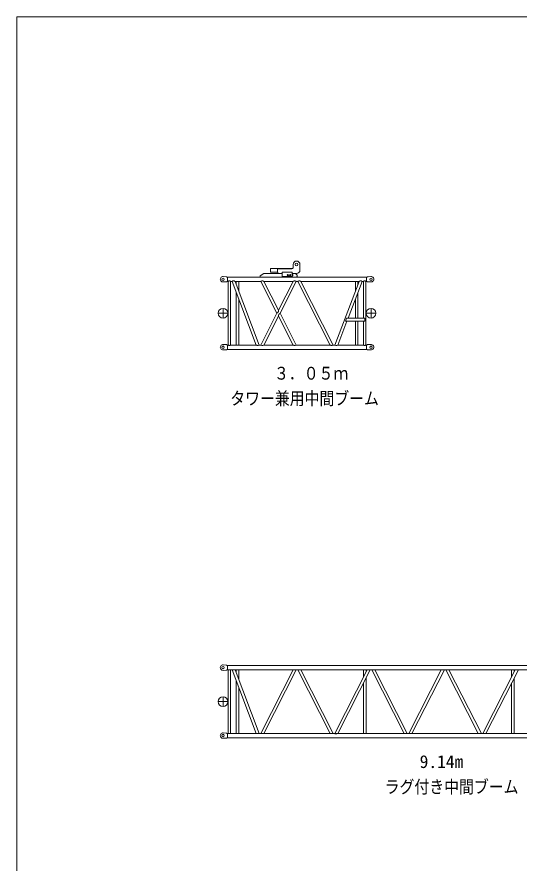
# Model space of a CAD drawing. Units: millimetres on the paper. Extents: x -420 to 420, y -297 to 297.
# Drawn here: x -411.5 to -239.2, y -6.5 to 284 of the extents above; entities that cross this region are included whole.
import ezdxf
from ezdxf.enums import TextEntityAlignment as Align

# ---------------------------------------------------------------- set-up
doc = ezdxf.new("R2010")
doc.units = ezdxf.units.MM
doc.linetypes.add('USER2', pattern=[17.5, 13, -1.5, 1.5, -1.5])
doc.layers.add('0-0_0', color=7, linetype='Continuous', lineweight=18)
doc.layers.add('0-1_1', color=7, linetype='Continuous', lineweight=18)
doc.styles.add('ＭＳ ゴシック', font='')
doc.styles.get('ＭＳ ゴシック').set_extended_font_data('MS Gothic')

msp = doc.modelspace()

# ---------------------------------------------------------------- linework, layer by layer
at = {"layer": '0-0_0'}
for p, q in [((-324.528, 197.585), (-317.009, 197.585)), ((-324.528, 197.585), (-324.528, 196.335)), ((-316.693, 199.035), (-316.693, 198.151)), ((-314.36, 199.035), (-314.36, 197.068)), ((-340.697, 194.891), (-339.735, 194.819)), ((-339.735, 194.819), (-339.456, 194.819)), ((-339.456, 194.819), (-339.326, 194.594)), ((-339.19, 194.685), (-291.547, 194.685)), ((-339.19, 194.685), (-339.19, 193.203)), ((-326.81, 195.885), (-328.06, 195.135)), ((-328.06, 195.135), (-328.06, 194.685)), ((-326.81, 195.885), (-320.427, 195.885)), ((-324.528, 196.335), (-322.051, 196.335)), ((-322.093, 197.485), (-317.36, 197.485)), ((-322.093, 197.485), (-322.093, 196.568)), ((-321.427, 195.901), (-320.427, 195.901)), ((-320.427, 196.318), (-317.093, 196.318)), ((-320.427, 196.318), (-320.427, 194.851)), ((-320.427, 194.851), (-317.093, 194.851)), ((-317.093, 196.318), (-317.093, 194.851)), ((-317.093, 195.901), (-315.527, 195.901)), ((-317.093, 195.885), (-315.86, 195.885)), ((-315.36, 195.285), (-315.86, 195.885)), ((-315.36, 194.851), (-315.527, 194.685)), ((-315.36, 195.285), (-315.36, 194.851)), ((-291.485, 194.577), (-291.547, 194.685)), ((-291.547, 194.685), (-291.547, 193.203)), ((-291.411, 194.594), (-291.281, 194.819)), ((-291.281, 194.819), (-291.002, 194.819)), ((-290.04, 194.891), (-291.002, 194.819)), ((-340.697, 192.997), (-339.735, 193.069)), ((-339.735, 193.069), (-339.456, 193.069)), ((-339.326, 193.294), (-339.456, 193.069)), ((-339.297, 194.577), (-339.252, 194.577)), ((-339.252, 193.311), (-339.297, 193.311)), ((-339.252, 193.311), (-339.19, 193.203)), ((-339.025, 193.203), (-339.19, 193.203)), ((-339.025, 193.203), (-339.025, 171.351)), ((-338.178, 193.203), (-338.178, 171.351)), ((-337.678, 193.203), (-338.178, 193.203)), ((-337.678, 193.203), (-329.362, 171.351)), ((-336.658, 193.203), (-328.342, 171.351)), ((-336.658, 193.203), (-327.82, 193.203)), ((-336.242, 193.203), (-336.242, 192.108)), ((-335.395, 193.203), (-335.395, 189.884)), ((-327.82, 193.203), (-322.253, 182.277)), ((-326.75, 193.203), (-321.718, 183.327)), ((-326.75, 193.203), (-316.687, 193.203)), ((-316.687, 193.203), (-321.718, 183.327)), ((-315.617, 193.203), (-321.183, 182.277)), ((-315.617, 193.203), (-315.12, 193.203)), ((-303.987, 171.351), (-315.12, 193.203)), ((-302.917, 171.351), (-314.05, 193.203)), ((-314.05, 193.203), (-294.078, 193.203)), ((-294.078, 193.203), (-302.395, 171.351)), ((-293.058, 193.203), (-297.851, 180.611)), ((-295.342, 193.203), (-295.342, 189.884)), ((-294.495, 193.203), (-294.495, 192.108)), ((-293.058, 193.203), (-292.558, 193.203)), ((-292.558, 193.203), (-292.558, 180.611)), ((-291.712, 193.203), (-291.712, 171.351)), ((-291.712, 193.203), (-291.547, 193.203)), ((-291.485, 193.311), (-291.547, 193.203)), ((-291.485, 194.577), (-291.44, 194.577)), ((-291.485, 193.311), (-291.44, 193.311)), ((-291.281, 193.069), (-291.411, 193.294)), ((-291.281, 193.069), (-291.002, 193.069)), ((-290.04, 192.997), (-291.002, 193.069)), ((-336.242, 189.428), (-336.242, 171.351)), ((-294.495, 189.428), (-294.495, 180.611)), ((-335.395, 187.203), (-335.395, 171.351)), ((-295.342, 187.203), (-295.342, 180.611)), ((-322.253, 182.277), (-327.82, 171.351)), ((-321.718, 181.227), (-326.75, 171.351)), ((-321.718, 181.227), (-316.687, 171.351)), ((-321.183, 182.277), (-315.617, 171.351)), ((-298.361, 180.611), (-298.773, 179.527)), ((-298.361, 180.611), (-292.135, 180.611)), ((-292.135, 180.611), (-292.135, 179.527)), ((-298.263, 179.527), (-301.375, 171.351)), ((-298.773, 179.527), (-292.135, 179.527)), ((-295.342, 179.527), (-295.342, 171.351)), ((-294.495, 179.527), (-294.495, 171.351)), ((-292.558, 179.527), (-292.558, 171.351)), ((-340.697, 171.558), (-339.735, 171.486)), ((-339.735, 171.486), (-339.456, 171.486)), ((-339.456, 171.486), (-339.326, 171.261)), ((-291.411, 171.261), (-291.281, 171.486)), ((-291.281, 171.486), (-291.002, 171.486)), ((-290.04, 171.558), (-291.002, 171.486)), ((-340.697, 169.663), (-339.735, 169.736)), ((-339.735, 169.736), (-339.456, 169.736)), ((-339.326, 169.961), (-339.456, 169.736)), ((-339.297, 171.244), (-339.252, 171.244)), ((-339.252, 169.977), (-339.297, 169.977)), ((-339.252, 171.244), (-339.19, 171.351)), ((-339.252, 169.977), (-339.19, 169.87)), ((-339.19, 171.351), (-339.19, 169.87)), ((-339.025, 171.351), (-339.19, 171.351)), ((-339.19, 169.87), (-291.547, 169.87)), ((-329.362, 171.351), (-338.178, 171.351)), ((-328.341, 171.351), (-327.82, 171.351)), ((-326.75, 171.351), (-316.687, 171.351)), ((-315.617, 171.351), (-303.987, 171.351)), ((-302.917, 171.351), (-302.396, 171.351)), ((-301.375, 171.351), (-292.558, 171.351)), ((-291.712, 171.351), (-291.547, 171.351)), ((-291.485, 171.244), (-291.547, 171.351)), ((-291.547, 171.351), (-291.547, 169.87)), ((-291.485, 169.977), (-291.547, 169.87)), ((-291.485, 171.244), (-291.44, 171.244)), ((-291.485, 169.977), (-291.44, 169.977)), ((-291.281, 169.736), (-291.411, 169.961)), ((-291.281, 169.736), (-291.002, 169.736)), ((-290.04, 169.663), (-291.002, 169.736)), ((-339.456, 61.486), (-339.326, 61.261)), ((-339.297, 61.244), (-339.252, 61.244)), ((-339.252, 61.244), (-339.19, 61.351)), ((-339.19, 61.351), (-339.19, 59.87)), ((-339.19, 61.351), (-339.19, 59.87)), ((-339.19, 61.351), (-189.947, 61.351)), ((-340.697, 59.663), (-339.735, 59.736)), ((-339.735, 59.736), (-339.456, 59.736)), ((-339.326, 59.961), (-339.456, 59.736)), ((-339.252, 59.977), (-339.297, 59.977)), ((-339.252, 59.977), (-339.19, 59.87)), ((-189.947, 59.87), (-339.19, 59.87)), ((-339.025, 59.87), (-339.025, 38.018)), ((-338.178, 59.87), (-338.178, 38.018)), ((-337.678, 59.87), (-329.362, 38.018)), ((-336.658, 59.87), (-328.342, 38.018)), ((-336.242, 59.87), (-336.242, 58.775)), ((-335.395, 59.87), (-335.395, 56.55)), ((-316.687, 59.87), (-327.82, 38.018)), ((-315.617, 59.87), (-326.75, 38.018)), ((-303.987, 38.018), (-315.12, 59.87)), ((-302.917, 38.018), (-314.05, 59.87)), ((-291.287, 59.87), (-302.42, 38.018)), ((-290.217, 59.87), (-301.35, 38.018)), ((-292.525, 59.87), (-292.525, 57.439)), ((-291.678, 59.87), (-291.678, 59.101)), ((-278.587, 38.018), (-289.72, 59.87)), ((-277.517, 38.018), (-288.65, 59.87)), ((-265.887, 59.87), (-277.02, 38.018)), ((-264.817, 59.87), (-275.95, 38.018)), ((-253.187, 38.018), (-264.32, 59.87)), ((-252.117, 38.018), (-263.25, 59.87)), ((-240.487, 59.87), (-251.62, 38.018)), ((-239.417, 59.87), (-250.55, 38.018)), ((-241.725, 57.439), (-241.725, 59.87)), ((-240.878, 59.101), (-240.878, 59.87)), ((-336.242, 56.095), (-336.242, 38.018)), ((-292.525, 55.339), (-292.525, 38.018)), ((-291.678, 57.001), (-291.678, 38.018)), ((-241.725, 38.018), (-241.725, 55.339)), ((-240.878, 38.018), (-240.878, 57.001)), ((-335.395, 53.87), (-335.395, 38.018)), ((-340.697, 38.225), (-339.735, 38.152)), ((-339.735, 38.152), (-339.456, 38.152)), ((-339.456, 38.152), (-339.326, 37.927)), ((-339.297, 37.911), (-339.252, 37.911)), ((-339.252, 37.911), (-339.19, 38.018)), ((-189.947, 38.018), (-339.19, 38.018)), ((-339.19, 38.018), (-339.19, 36.536)), ((-340.697, 36.33), (-339.735, 36.402)), ((-339.735, 36.402), (-339.456, 36.402)), ((-339.326, 36.627), (-339.456, 36.402)), ((-339.252, 36.644), (-339.297, 36.644)), ((-339.252, 36.644), (-339.19, 36.536)), ((-339.19, 36.536), (-189.947, 36.536))]:
    msp.add_line(p, q, dxfattribs=at)
at = {"layer": '0-0_0', "linetype": 'USER2'}
for p, q in [((-340.768, 183.944), (-340.768, 180.611)), ((-289.968, 183.944), (-289.968, 180.611)), ((-342.435, 182.277), (-339.102, 182.277)), ((-291.635, 182.277), (-288.302, 182.277)), ((-340.768, 50.611), (-340.768, 47.277)), ((-342.435, 48.944), (-339.102, 48.944))]:
    msp.add_line(p, q, dxfattribs=at)
at = {"layer": '0-0_0'}
for points in [[(-339.252, 194.577), (-339.19, 194.685), (-339.19, 193.203)], [(-340.697, 61.558), (-339.735, 61.486), (-339.456, 61.486)]]:
    msp.add_lwpolyline(points, dxfattribs=at)
for centre, radius in [((-315.527, 199.035), 0.458), ((-318.493, 195.351), 0.225), ((-317.76, 195.351), 0.225), ((-340.768, 193.944), 0.417), ((-289.968, 193.944), 0.417), ((-340.768, 182.277), 1.667), ((-289.968, 182.277), 1.667), ((-340.768, 170.611), 0.417), ((-289.968, 170.611), 0.417), ((-340.768, 60.611), 0.417), ((-340.768, 48.944), 1.667), ((-340.768, 37.277), 0.425)]:
    msp.add_circle(centre, radius, dxfattribs=at)
for centre, radius, start, end in [((-317.36, 198.151), 0.667, 270, 0), ((-315.527, 199.035), 1.167, 0, 180), ((-340.768, 193.944), 0.95, 85.70011, 274.29989), ((-321.427, 196.568), 0.667, 180, 270), ((-317.027, 195.351), 0.225, 252.75445, 107.24786), ((-315.527, 197.068), 1.167, 270, 0), ((-289.968, 193.944), 0.95, 265.70378, 94.29622), ((-339.297, 194.611), 0.0333, 209.99212, 270), ((-339.297, 193.277), 0.0333, 90, 150.00788), ((-338.514, 192.567), 0.817, 107.12392, 128.79428), ((-338.602, 192.849), 0.521, 73.00185, 106.99845), ((-338.69, 192.567), 0.817, 51.20576, 72.87627), ((-337.065, 192.553), 0.894, 109.05067, 133.30782), ((-337.184, 192.842), 0.582, 70.11275, 107.3478), ((-337.32, 192.421), 1.024, 49.7592, 70.92226), ((-327.216, 192.248), 1.13, 103.10501, 122.2905), ((-327.285, 192.535), 0.834, 77.0069, 102.99289), ((-327.354, 192.248), 1.13, 57.70951, 76.89482), ((-316.067, 192.21), 1.17, 103.39241, 121.96042), ((-316.14, 192.536), 0.837, 77.77808, 103.74154), ((-316.204, 192.326), 1.055, 56.18216, 76.76759), ((-314.533, 192.326), 1.055, 103.23185, 123.81789), ((-314.597, 192.536), 0.837, 76.25834, 102.22128), ((-314.669, 192.21), 1.17, 58.03958, 76.60748), ((-293.417, 192.421), 1.024, 109.07763, 130.24068), ((-293.553, 192.842), 0.582, 72.65257, 109.88735), ((-293.671, 192.553), 0.894, 46.69194, 70.94926), ((-292.047, 192.567), 0.817, 107.12373, 128.79424), ((-292.135, 192.849), 0.521, 73.00155, 106.99815), ((-292.223, 192.567), 0.817, 51.20572, 72.87608), ((-291.44, 194.611), 0.0333, 270, 330.00788), ((-291.44, 193.277), 0.0333, 29.99212, 90), ((-323.067, 183.262), 1.35, 345.1986, 2.77385), ((-322.874, 183.301), 1.197, 301.21884, 321.02919), ((-322.742, 183.17), 1.012, 322.09507, 345.52792), ((-320.37, 181.292), 1.35, 165.1987, 182.77381), ((-320.695, 181.384), 1.012, 142.09519, 165.52817), ((-320.563, 181.253), 1.197, 121.2184, 141.02828), ((-340.768, 170.611), 0.95, 85.70011, 274.29989), ((-289.968, 170.611), 0.95, 265.70378, 94.29622), ((-339.297, 171.277), 0.0333, 209.99212, 270), ((-339.297, 169.944), 0.0333, 90, 149.96246), ((-338.514, 171.988), 0.817, 231.20565, 252.87568), ((-338.602, 171.705), 0.521, 253.00116, 286.99854), ((-338.69, 171.988), 0.817, 287.12413, 308.79431), ((-328.767, 172.264), 1.09, 236.87835, 255.99039), ((-328.842, 171.945), 0.762, 255.6696, 283.01678), ((-328.911, 172.174), 1, 283.89381, 304.71308), ((-327.233, 172.228), 1.055, 236.18199, 256.76793), ((-327.297, 172.019), 0.837, 257.77884, 283.74197), ((-327.369, 172.344), 1.17, 283.39256, 301.96026), ((-316.083, 172.307), 1.13, 237.70944, 256.89455), ((-316.152, 172.019), 0.834, 257.0066, 282.99308), ((-316.22, 172.306), 1.13, 283.10558, 302.29084), ((-303.367, 172.344), 1.17, 238.03963, 256.60743), ((-303.44, 172.019), 0.837, 256.25815, 282.22195), ((-303.504, 172.228), 1.055, 283.23271, 303.81796), ((-301.826, 172.174), 1, 235.28712, 256.10623), ((-301.895, 171.945), 0.762, 256.98294, 284.3303), ((-301.97, 172.264), 1.09, 284.00968, 303.12177), ((-292.047, 171.988), 0.817, 231.20569, 252.87587), ((-292.135, 171.705), 0.521, 253.00146, 286.99884), ((-292.223, 171.988), 0.817, 287.12432, 308.79435), ((-291.44, 171.277), 0.0333, 270, 330.00788), ((-291.44, 169.944), 0.0333, 30.03754, 90), ((-340.768, 60.611), 0.95, 85.70011, 274.29989), ((-339.297, 61.277), 0.0333, 209.99212, 270), ((-291.44, 61.277), 0.0333, 270, 330.00788), ((-339.297, 59.944), 0.0333, 90, 150.00788), ((-291.44, 59.944), 0.0333, 29.99212, 90), ((-340.768, 37.277), 0.95, 85.70011, 274.29989), ((-339.297, 37.944), 0.0333, 210.01484, 270), ((-301.826, 38.84), 1, 235.28763, 256.10595), ((-301.895, 38.611), 0.762, 256.98188, 284.33032), ((-301.97, 38.931), 1.09, 284.0102, 303.12217), ((-291.44, 37.944), 0.0333, 270, 329.98516), ((-339.297, 36.611), 0.0333, 90, 149.98516), ((-291.44, 36.611), 0.0333, 30.01484, 90)]:
    msp.add_arc(centre, radius, start, end, dxfattribs=at)
at = {"layer": '0-1_1'}
for q in [(411.5, 284), (-411.5, -286)]:
    msp.add_line((-411.5, 284), q, dxfattribs=at)

# ---------------------------------------------------------------- texts
at = {"layer": '0-0_0', "style": 'ＭＳ ゴシック', "width": 0.85}
for s, p in [('３．０５ｍ', (-323.279, 158.149)), ('タワー兼用中間ブーム', (-338.279, 149.505)), ('ラグ付き中間ブーム', (-285.279, 16.172))]:
    msp.add_text(s, height=4.399, dxfattribs=at).set_placement(p, align=Align.BOTTOM_LEFT)
at = {"layer": '0-0_0', "style": 'ＭＳ ゴシック'}
msp.add_text('9.14m', height=4.399, dxfattribs=at).set_placement((-273.279, 24.815), align=Align.BOTTOM_LEFT)

doc.saveas('drawing.dxf')
